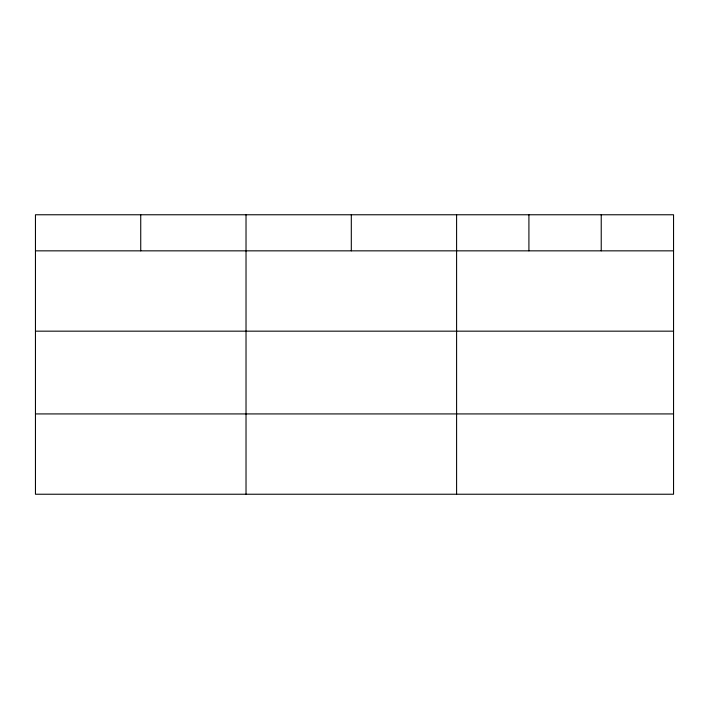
<?xml version="1.0" encoding="UTF-8"?>
<svg xmlns="http://www.w3.org/2000/svg" width="709" height="709" viewBox="0 0 709 709"><rect width="100%" height="100%" fill="white"/><g stroke="black" fill="none" stroke-linecap="round" stroke-linejoin="round"><path stroke-width="1.06" d="M673.55 331.165L673.55 214.765L35.45 214.765L35.45 494.235L673.55 494.235L673.55 331.165L35.45 331.165M35.45 250.844L673.55 250.844M35.45 413.923L673.55 413.923M601.232 214.765L601.232 250.844M528.914 214.765L528.914 250.844M456.596 214.765L456.596 494.235M351.309 214.765L351.309 250.844M246.023 214.765L246.023 494.235M140.737 214.765L140.737 250.844"/></g></svg>
